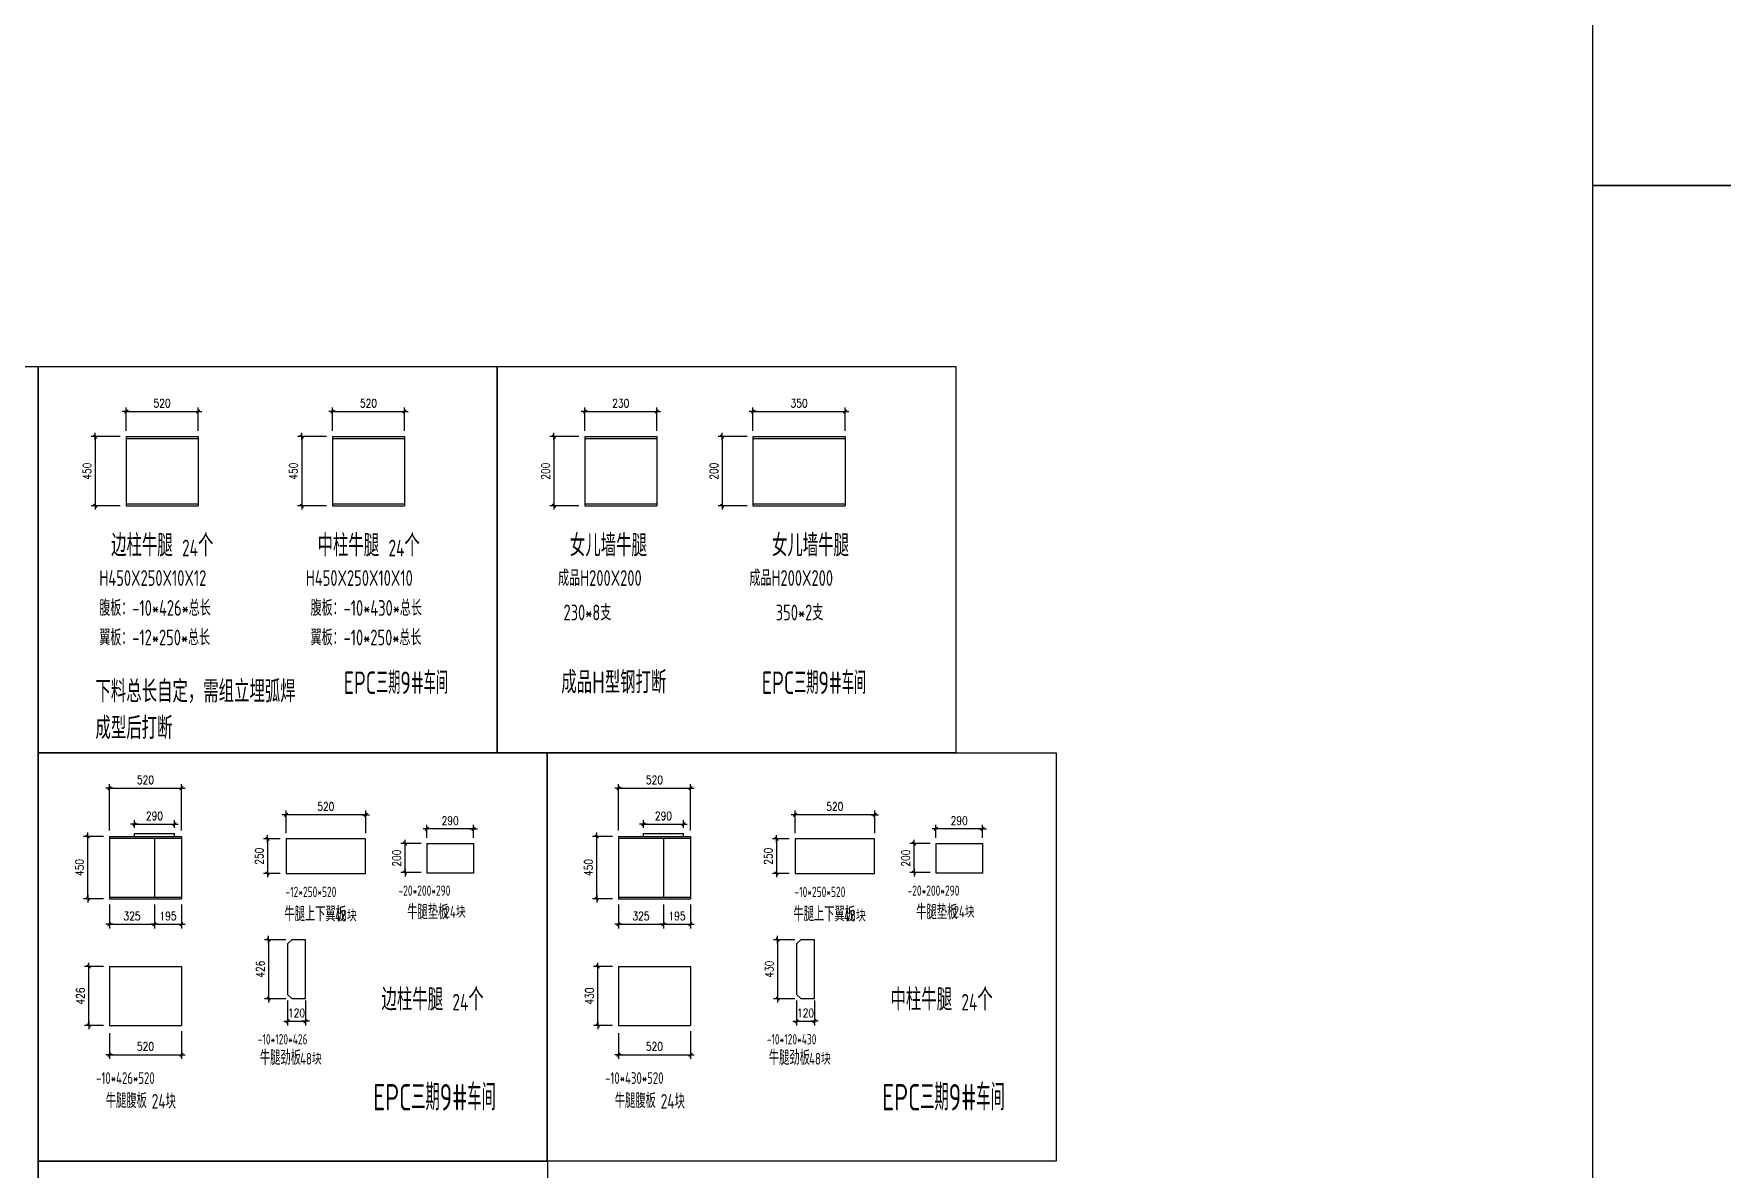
# Model space of a CAD drawing. Header units: millimetres. Extents: x 2451220 to 4527627, y -5186613 to -1639140.
# Drawn here: x 2470949 to 2483137, y -1682546 to -1674346 of the extents above; entities that cross this region are included whole.
import ezdxf

# ---------------------------------------------------------------- set-up
doc = ezdxf.new("R2010")
doc.units = ezdxf.units.MM
doc.header["$LTSCALE"] = 1000
doc.header["$PDMODE"] = 34
doc.layers.add('钢架', color=7, linetype='Continuous', lineweight=25)
doc.styles.add('DIM_FONT', font='simplex.shx', dxfattribs={"width": 0.8, "bigfont": 'hztxt.shx'})
doc.styles.add('hz', font='gbenor.shx', dxfattribs={"width": 0.75, "height": 100, "bigfont": 'gbcbig.shx'})
doc.styles.add('TSSD_Label', font='Tssdeng.shx', dxfattribs={"width": 0.7, "bigfont": 'hztxt.shx'})
doc.styles.add('TSSD_Rein', font='Tssdeng.shx', dxfattribs={"width": 0.7, "bigfont": 'hztxt.shx'})
doc.dimstyles.new('WGH(1)', dxfattribs={"dimscale": 1.2, "dimtxt": 100, "dimasz": 0.5, "dimexe": 75, "dimexo": 75, "dimgap": 75, "dimtad": 1, "dimdec": 0, "dimzin": 0, "dimdsep": 46, "dimtxsty": 'DIM_FONT', "dimblk1": '_DIMX', "dimblk2": '_DIMX', "dimsah": 1, "dimcen": 0.09, "dimclrd": 3, "dimclre": 3, "dimclrt": 7, "dimadec": 0, "dimazin": 0, "dimtfac": 1, "dimtdec": 0, "dimtix": 1, "dimtmove": 2, "dimatfit": 3, "dimldrblk": '_DIMX', "dimfxl": 1, "dimtolj": 1, "dimtzin": 0, "dimarcsym": 0})

# ---------------------------------------------------------------- blocks, each defined once
blk = doc.blocks.new('_DIMX')
blk.add_line((-150, 0), (150, 0))
at = {"const_width": 50}
blk.add_lwpolyline([(-70, -70), (70, 70)], dxfattribs=at)
blk = doc.blocks.new('*D1206')
at = {"color": 3, "lineweight": -2}
for p, q in [((2471573, -1677255), (2471363, -1677255)), ((2471393, -1677255), (2471393, -1677755)), ((2471573, -1677755), (2471363, -1677755))]:
    blk.add_line(p, q, dxfattribs=at)
at = {"layer": 'Defpoints', "color": 0}
for p in [(2471615, -1677255), (2471393, -1677755), (2471615, -1677755)]:
    blk.add_point(p, dxfattribs=at)
at = {"color": 3, "lineweight": -2, "xscale": 0.18, "yscale": 0.18, "zscale": 0.18}
for p, rotation in [((2471393, -1677255), 90), ((2471393, -1677755), 270)]:
    blk.add_blockref('_DIMX', p, dxfattribs=dict(at, rotation=rotation))
at = {"color": 7, "insert": (2471333, -1677505), "char_height": 60, "attachment_point": 5, "rotation": 90, "style": 'DIM_FONT'}
blk.add_mtext('\\A1;450', dxfattribs=at)
blk = doc.blocks.new('*D1207')
at = {"color": 3, "lineweight": -2}
for p, q in [((2471615, -1677213), (2471615, -1677044)), ((2471615, -1677074), (2472135, -1677074)), ((2472135, -1677213), (2472135, -1677044))]:
    blk.add_line(p, q, dxfattribs=at)
at = {"layer": 'Defpoints', "color": 0}
for p in [(2472135, -1677074), (2471615, -1677255), (2472135, -1677255)]:
    blk.add_point(p, dxfattribs=at)
at = {"color": 3, "lineweight": -2, "xscale": 0.18, "yscale": 0.18, "zscale": 0.18, "rotation": 180}
blk.add_blockref('_DIMX', (2471615, -1677074), dxfattribs=at)
at = {"color": 3, "lineweight": -2, "xscale": 0.18, "yscale": 0.18, "zscale": 0.18}
blk.add_blockref('_DIMX', (2472135, -1677074), dxfattribs=at)
at = {"color": 7, "insert": (2471875, -1677014), "char_height": 60, "attachment_point": 5, "style": 'DIM_FONT'}
blk.add_mtext('\\A1;520', dxfattribs=at)
blk = doc.blocks.new('*D1208')
at = {"color": 3, "lineweight": -2}
for p, q in [((2473063, -1677255), (2472853, -1677255)), ((2472883, -1677255), (2472883, -1677755)), ((2473063, -1677755), (2472853, -1677755))]:
    blk.add_line(p, q, dxfattribs=at)
at = {"layer": 'Defpoints', "color": 0}
for p in [(2473105, -1677255), (2472883, -1677755), (2473105, -1677755)]:
    blk.add_point(p, dxfattribs=at)
at = {"color": 3, "lineweight": -2, "xscale": 0.18, "yscale": 0.18, "zscale": 0.18}
for p, rotation in [((2472883, -1677255), 90), ((2472883, -1677755), 270)]:
    blk.add_blockref('_DIMX', p, dxfattribs=dict(at, rotation=rotation))
at = {"color": 7, "insert": (2472823, -1677505), "char_height": 60, "attachment_point": 5, "rotation": 90, "style": 'DIM_FONT'}
blk.add_mtext('\\A1;450', dxfattribs=at)
blk = doc.blocks.new('*D1209')
at = {"color": 3, "lineweight": -2}
for p, q in [((2473105, -1677213), (2473105, -1677044)), ((2473105, -1677074), (2473625, -1677074)), ((2473625, -1677213), (2473625, -1677044))]:
    blk.add_line(p, q, dxfattribs=at)
at = {"layer": 'Defpoints', "color": 0}
for p in [(2473625, -1677074), (2473105, -1677255), (2473625, -1677255)]:
    blk.add_point(p, dxfattribs=at)
at = {"color": 3, "lineweight": -2, "xscale": 0.18, "yscale": 0.18, "zscale": 0.18, "rotation": 180}
blk.add_blockref('_DIMX', (2473105, -1677074), dxfattribs=at)
at = {"color": 3, "lineweight": -2, "xscale": 0.18, "yscale": 0.18, "zscale": 0.18}
blk.add_blockref('_DIMX', (2473625, -1677074), dxfattribs=at)
at = {"color": 7, "insert": (2473365, -1677014), "char_height": 60, "attachment_point": 5, "style": 'DIM_FONT'}
blk.add_mtext('\\A1;520', dxfattribs=at)
blk = doc.blocks.new('*D1210')
at = {"color": 3, "lineweight": -2}
for p, q in [((2473745, -1680194), (2473599, -1680194)), ((2473629, -1680404), (2473629, -1680194)), ((2473745, -1680404), (2473599, -1680404))]:
    blk.add_line(p, q, dxfattribs=at)
at = {"layer": 'Defpoints', "color": 0}
for p in [(2473629, -1680194), (2473787, -1680194), (2473787, -1680404)]:
    blk.add_point(p, dxfattribs=at)
at = {"color": 3, "lineweight": -2, "xscale": 0.18, "yscale": 0.18, "zscale": 0.18}
for p, rotation in [((2473629, -1680194), 90), ((2473629, -1680404), 270)]:
    blk.add_blockref('_DIMX', p, dxfattribs=dict(at, rotation=rotation))
at = {"color": 7, "insert": (2473569, -1680299), "char_height": 60, "attachment_point": 5, "rotation": 90, "style": 'DIM_FONT'}
blk.add_mtext('\\A1;200', dxfattribs=at)
blk = doc.blocks.new('*D1211')
at = {"color": 3, "lineweight": -2}
for p, q in [((2473787, -1680152), (2473787, -1680058)), ((2474124, -1680152), (2474124, -1680058)), ((2474123, -1680088), (2473787, -1680088))]:
    blk.add_line(p, q, dxfattribs=at)
at = {"layer": 'Defpoints', "color": 0}
for p in [(2473787, -1680088), (2473787, -1680194), (2474124, -1680194)]:
    blk.add_point(p, dxfattribs=at)
at = {"color": 3, "lineweight": -2, "xscale": 0.18, "yscale": 0.18, "zscale": 0.18, "rotation": 180}
blk.add_blockref('_DIMX', (2473787, -1680088), dxfattribs=at)
at = {"color": 3, "lineweight": -2, "xscale": 0.18, "yscale": 0.18, "zscale": 0.18}
blk.add_blockref('_DIMX', (2474124, -1680088), dxfattribs=at)
at = {"color": 7, "insert": (2473955, -1680028), "char_height": 60, "attachment_point": 5, "style": 'DIM_FONT'}
blk.add_mtext('\\A1;290', dxfattribs=at)
blk = doc.blocks.new('*D104')
at = {"color": 3, "lineweight": -2}
for p, q in [((2472769, -1680888), (2472614, -1680888)), ((2472644, -1680888), (2472644, -1681314)), ((2472769, -1681314), (2472614, -1681314))]:
    blk.add_line(p, q, dxfattribs=at)
at = {"layer": 'Defpoints', "color": 0}
for p in [(2472811, -1680888), (2472644, -1681314), (2472811, -1681314)]:
    blk.add_point(p, dxfattribs=at)
at = {"color": 3, "lineweight": -2, "xscale": 0.18, "yscale": 0.18, "zscale": 0.18}
for p, rotation in [((2472644, -1680888), 90), ((2472644, -1681314), 270)]:
    blk.add_blockref('_DIMX', p, dxfattribs=dict(at, rotation=rotation))
at = {"color": 7, "insert": (2472584, -1681101), "char_height": 60, "attachment_point": 5, "rotation": 90, "style": 'DIM_FONT'}
blk.add_mtext('\\A1;426', dxfattribs=at)
blk = doc.blocks.new('*D1212')
at = {"color": 3, "lineweight": -2}
for p, q in [((2472781, -1681326), (2472781, -1681507)), ((2472911, -1681326), (2472911, -1681507)), ((2472781, -1681477), (2472781, -1681477)), ((2472781, -1681477), (2472911, -1681477)), ((2472911, -1681477), (2472912, -1681477))]:
    blk.add_line(p, q, dxfattribs=at)
at = {"layer": 'Defpoints', "color": 0}
for p in [(2472781, -1681284), (2472911, -1681284), (2472911, -1681477)]:
    blk.add_point(p, dxfattribs=at)
at = {"color": 3, "lineweight": -2, "xscale": 0.18, "yscale": 0.18, "zscale": 0.18}
blk.add_blockref('_DIMX', (2472781, -1681477), dxfattribs=at)
at = {"color": 3, "lineweight": -2, "xscale": 0.18, "yscale": 0.18, "zscale": 0.18, "rotation": 180}
blk.add_blockref('_DIMX', (2472911, -1681477), dxfattribs=at)
at = {"color": 7, "insert": (2472846, -1681417), "char_height": 60, "attachment_point": 5, "style": 'DIM_FONT'}
blk.add_mtext('\\A1;120', dxfattribs=at)
blk = doc.blocks.new('*D1213')
at = {"color": 3, "lineweight": -2}
for p, q in [((2472770, -1680118), (2472770, -1679956)), ((2473344, -1679986), (2472770, -1679986)), ((2473345, -1680118), (2473345, -1679956))]:
    blk.add_line(p, q, dxfattribs=at)
at = {"layer": 'Defpoints', "color": 0}
for p in [(2472770, -1679986), (2472770, -1680160), (2473345, -1680160)]:
    blk.add_point(p, dxfattribs=at)
at = {"color": 3, "lineweight": -2, "xscale": 0.18, "yscale": 0.18, "zscale": 0.18, "rotation": 180}
blk.add_blockref('_DIMX', (2472770, -1679986), dxfattribs=at)
at = {"color": 3, "lineweight": -2, "xscale": 0.18, "yscale": 0.18, "zscale": 0.18}
blk.add_blockref('_DIMX', (2473345, -1679986), dxfattribs=at)
at = {"color": 7, "insert": (2473057, -1679926), "char_height": 60, "attachment_point": 5, "style": 'DIM_FONT'}
blk.add_mtext('\\A1;520', dxfattribs=at)
blk = doc.blocks.new('*D1214')
at = {"color": 3, "lineweight": -2}
for p, q in [((2472728, -1680160), (2472606, -1680160)), ((2472636, -1680161), (2472636, -1680410)), ((2472728, -1680410), (2472606, -1680410))]:
    blk.add_line(p, q, dxfattribs=at)
at = {"layer": 'Defpoints', "color": 0}
for p in [(2472770, -1680160), (2472636, -1680410), (2472770, -1680410)]:
    blk.add_point(p, dxfattribs=at)
at = {"color": 3, "lineweight": -2, "xscale": 0.18, "yscale": 0.18, "zscale": 0.18}
for p, rotation in [((2472636, -1680160), 90), ((2472636, -1680410), 270)]:
    blk.add_blockref('_DIMX', p, dxfattribs=dict(at, rotation=rotation))
at = {"color": 7, "insert": (2472576, -1680285), "char_height": 60, "attachment_point": 5, "rotation": 90, "style": 'DIM_FONT'}
blk.add_mtext('\\A1;250', dxfattribs=at)
blk = doc.blocks.new('*D105')
at = {"color": 3, "lineweight": -2}
for p, q in [((2471495, -1681562), (2471495, -1681749)), ((2472015, -1681548), (2472015, -1681749)), ((2471495, -1681719), (2472015, -1681719))]:
    blk.add_line(p, q, dxfattribs=at)
at = {"layer": 'Defpoints', "color": 0}
for p in [(2471495, -1681520), (2472015, -1681506), (2472015, -1681719)]:
    blk.add_point(p, dxfattribs=at)
at = {"color": 3, "lineweight": -2, "xscale": 0.18, "yscale": 0.18, "zscale": 0.18, "rotation": 180}
blk.add_blockref('_DIMX', (2471495, -1681719), dxfattribs=at)
at = {"color": 3, "lineweight": -2, "xscale": 0.18, "yscale": 0.18, "zscale": 0.18}
blk.add_blockref('_DIMX', (2472015, -1681719), dxfattribs=at)
at = {"color": 7, "insert": (2471755, -1681659), "char_height": 60, "attachment_point": 5, "style": 'DIM_FONT'}
blk.add_mtext('\\A1;520', dxfattribs=at)
blk = doc.blocks.new('*D1215')
at = {"color": 3, "lineweight": -2}
for p, q in [((2471495, -1680634), (2471495, -1680807)), ((2471820, -1680634), (2471820, -1680807)), ((2471495, -1680777), (2471820, -1680777))]:
    blk.add_line(p, q, dxfattribs=at)
at = {"layer": 'Defpoints', "color": 0}
for p in [(2471495, -1680592), (2471820, -1680592), (2471820, -1680777)]:
    blk.add_point(p, dxfattribs=at)
at = {"color": 3, "lineweight": -2, "xscale": 0.18, "yscale": 0.18, "zscale": 0.18, "rotation": 180}
blk.add_blockref('_DIMX', (2471495, -1680777), dxfattribs=at)
at = {"color": 3, "lineweight": -2, "xscale": 0.18, "yscale": 0.18, "zscale": 0.18}
blk.add_blockref('_DIMX', (2471820, -1680777), dxfattribs=at)
at = {"color": 7, "insert": (2471658, -1680717), "char_height": 60, "attachment_point": 5, "style": 'DIM_FONT'}
blk.add_mtext('\\A1;325', dxfattribs=at)
blk = doc.blocks.new('*D106')
at = {"color": 3, "lineweight": -2}
for p, q in [((2471820, -1680634), (2471820, -1680807)), ((2472015, -1680634), (2472015, -1680807)), ((2471820, -1680777), (2472015, -1680777))]:
    blk.add_line(p, q, dxfattribs=at)
at = {"layer": 'Defpoints', "color": 0}
for p in [(2471820, -1680592), (2472015, -1680592), (2472015, -1680777)]:
    blk.add_point(p, dxfattribs=at)
at = {"color": 3, "lineweight": -2, "xscale": 0.18, "yscale": 0.18, "zscale": 0.18, "rotation": 180}
blk.add_blockref('_DIMX', (2471820, -1680777), dxfattribs=at)
at = {"color": 3, "lineweight": -2, "xscale": 0.18, "yscale": 0.18, "zscale": 0.18}
blk.add_blockref('_DIMX', (2472015, -1680777), dxfattribs=at)
at = {"color": 7, "insert": (2471918, -1680717), "char_height": 60, "attachment_point": 5, "style": 'DIM_FONT'}
blk.add_mtext('\\A1;195', dxfattribs=at)
blk = doc.blocks.new('*D1216')
at = {"color": 3, "lineweight": -2}
for p, q in [((2471495, -1680100), (2471495, -1679764)), ((2471495, -1679794), (2472015, -1679794)), ((2472015, -1680100), (2472015, -1679764))]:
    blk.add_line(p, q, dxfattribs=at)
at = {"layer": 'Defpoints', "color": 0}
for p in [(2472015, -1679794), (2471495, -1680142), (2472015, -1680142)]:
    blk.add_point(p, dxfattribs=at)
at = {"color": 3, "lineweight": -2, "xscale": 0.18, "yscale": 0.18, "zscale": 0.18, "rotation": 180}
blk.add_blockref('_DIMX', (2471495, -1679794), dxfattribs=at)
at = {"color": 3, "lineweight": -2, "xscale": 0.18, "yscale": 0.18, "zscale": 0.18}
blk.add_blockref('_DIMX', (2472015, -1679794), dxfattribs=at)
at = {"color": 7, "insert": (2471755, -1679734), "char_height": 60, "attachment_point": 5, "style": 'DIM_FONT'}
blk.add_mtext('\\A1;520', dxfattribs=at)
blk = doc.blocks.new('*D1217')
at = {"color": 3, "lineweight": -2}
for p, q in [((2471453, -1680142), (2471309, -1680142)), ((2471339, -1680592), (2471339, -1680142)), ((2471453, -1680592), (2471309, -1680592))]:
    blk.add_line(p, q, dxfattribs=at)
at = {"layer": 'Defpoints', "color": 0}
for p in [(2471339, -1680142), (2471495, -1680142), (2471495, -1680592)]:
    blk.add_point(p, dxfattribs=at)
at = {"color": 3, "lineweight": -2, "xscale": 0.18, "yscale": 0.18, "zscale": 0.18}
for p, rotation in [((2471339, -1680142), 90), ((2471339, -1680592), 270)]:
    blk.add_blockref('_DIMX', p, dxfattribs=dict(at, rotation=rotation))
at = {"color": 7, "insert": (2471279, -1680367), "char_height": 60, "attachment_point": 5, "rotation": 90, "style": 'DIM_FONT'}
blk.add_mtext('\\A1;450', dxfattribs=at)
blk = doc.blocks.new('*D1218')
at = {"color": 3, "lineweight": -2}
for p, q in [((2471675, -1680080), (2471675, -1680024)), ((2471675, -1680054), (2471965, -1680054)), ((2471965, -1680080), (2471965, -1680024))]:
    blk.add_line(p, q, dxfattribs=at)
at = {"layer": 'Defpoints', "color": 0}
for p in [(2471965, -1680054), (2471675, -1680122), (2471965, -1680122)]:
    blk.add_point(p, dxfattribs=at)
at = {"color": 3, "lineweight": -2, "xscale": 0.18, "yscale": 0.18, "zscale": 0.18, "rotation": 180}
blk.add_blockref('_DIMX', (2471675, -1680054), dxfattribs=at)
at = {"color": 3, "lineweight": -2, "xscale": 0.18, "yscale": 0.18, "zscale": 0.18}
blk.add_blockref('_DIMX', (2471965, -1680054), dxfattribs=at)
at = {"color": 7, "insert": (2471820, -1679994), "char_height": 60, "attachment_point": 5, "style": 'DIM_FONT'}
blk.add_mtext('\\A1;290', dxfattribs=at)
blk = doc.blocks.new('*D1219')
at = {"color": 3, "lineweight": -2}
for p, q in [((2471453, -1681082), (2471316, -1681082)), ((2471346, -1681508), (2471346, -1681082)), ((2471453, -1681508), (2471316, -1681508))]:
    blk.add_line(p, q, dxfattribs=at)
at = {"layer": 'Defpoints', "color": 0}
for p in [(2471346, -1681082), (2471495, -1681082), (2471495, -1681508)]:
    blk.add_point(p, dxfattribs=at)
at = {"color": 3, "lineweight": -2, "xscale": 0.18, "yscale": 0.18, "zscale": 0.18}
for p, rotation in [((2471346, -1681082), 90), ((2471346, -1681508), 270)]:
    blk.add_blockref('_DIMX', p, dxfattribs=dict(at, rotation=rotation))
at = {"color": 7, "insert": (2471286, -1681295), "char_height": 60, "attachment_point": 5, "rotation": 90, "style": 'DIM_FONT'}
blk.add_mtext('\\A1;426', dxfattribs=at)
blk = doc.blocks.new('*D1220')
at = {"color": 3, "lineweight": -2}
for p, q in [((2477419, -1680194), (2477273, -1680194)), ((2477303, -1680404), (2477303, -1680194)), ((2477419, -1680404), (2477273, -1680404))]:
    blk.add_line(p, q, dxfattribs=at)
at = {"layer": 'Defpoints', "color": 0}
for p in [(2477303, -1680194), (2477461, -1680194), (2477461, -1680404)]:
    blk.add_point(p, dxfattribs=at)
at = {"color": 3, "lineweight": -2, "xscale": 0.18, "yscale": 0.18, "zscale": 0.18}
for p, rotation in [((2477303, -1680194), 90), ((2477303, -1680404), 270)]:
    blk.add_blockref('_DIMX', p, dxfattribs=dict(at, rotation=rotation))
at = {"color": 7, "insert": (2477243, -1680299), "char_height": 60, "attachment_point": 5, "rotation": 90, "style": 'DIM_FONT'}
blk.add_mtext('\\A1;200', dxfattribs=at)
blk = doc.blocks.new('*D1221')
at = {"color": 3, "lineweight": -2}
for p, q in [((2477461, -1680152), (2477461, -1680058)), ((2477798, -1680152), (2477798, -1680058)), ((2477797, -1680088), (2477461, -1680088))]:
    blk.add_line(p, q, dxfattribs=at)
at = {"layer": 'Defpoints', "color": 0}
for p in [(2477461, -1680088), (2477461, -1680194), (2477798, -1680194)]:
    blk.add_point(p, dxfattribs=at)
at = {"color": 3, "lineweight": -2, "xscale": 0.18, "yscale": 0.18, "zscale": 0.18, "rotation": 180}
blk.add_blockref('_DIMX', (2477461, -1680088), dxfattribs=at)
at = {"color": 3, "lineweight": -2, "xscale": 0.18, "yscale": 0.18, "zscale": 0.18}
blk.add_blockref('_DIMX', (2477798, -1680088), dxfattribs=at)
at = {"color": 7, "insert": (2477629, -1680028), "char_height": 60, "attachment_point": 5, "style": 'DIM_FONT'}
blk.add_mtext('\\A1;290', dxfattribs=at)
blk = doc.blocks.new('*D107')
at = {"color": 3, "lineweight": -2}
for p, q in [((2476443, -1680888), (2476288, -1680888)), ((2476318, -1680888), (2476318, -1681314)), ((2476443, -1681314), (2476288, -1681314))]:
    blk.add_line(p, q, dxfattribs=at)
at = {"layer": 'Defpoints', "color": 0}
for p in [(2476485, -1680888), (2476318, -1681314), (2476485, -1681314)]:
    blk.add_point(p, dxfattribs=at)
at = {"color": 3, "lineweight": -2, "xscale": 0.18, "yscale": 0.18, "zscale": 0.18}
for p, rotation in [((2476318, -1680888), 90), ((2476318, -1681314), 270)]:
    blk.add_blockref('_DIMX', p, dxfattribs=dict(at, rotation=rotation))
at = {"color": 7, "insert": (2476258, -1681101), "char_height": 60, "attachment_point": 5, "rotation": 90, "style": 'DIM_FONT'}
blk.add_mtext('\\A1;430', dxfattribs=at)
blk = doc.blocks.new('*D1222')
at = {"color": 3, "lineweight": -2}
for p, q in [((2476455, -1681326), (2476455, -1681507)), ((2476585, -1681326), (2476585, -1681507)), ((2476455, -1681477), (2476455, -1681477)), ((2476455, -1681477), (2476585, -1681477)), ((2476585, -1681477), (2476586, -1681477))]:
    blk.add_line(p, q, dxfattribs=at)
at = {"layer": 'Defpoints', "color": 0}
for p in [(2476455, -1681284), (2476585, -1681284), (2476585, -1681477)]:
    blk.add_point(p, dxfattribs=at)
at = {"color": 3, "lineweight": -2, "xscale": 0.18, "yscale": 0.18, "zscale": 0.18}
blk.add_blockref('_DIMX', (2476455, -1681477), dxfattribs=at)
at = {"color": 3, "lineweight": -2, "xscale": 0.18, "yscale": 0.18, "zscale": 0.18, "rotation": 180}
blk.add_blockref('_DIMX', (2476585, -1681477), dxfattribs=at)
at = {"color": 7, "insert": (2476520, -1681417), "char_height": 60, "attachment_point": 5, "style": 'DIM_FONT'}
blk.add_mtext('\\A1;120', dxfattribs=at)
blk = doc.blocks.new('*D1223')
at = {"color": 3, "lineweight": -2}
for p, q in [((2476444, -1680118), (2476444, -1679956)), ((2477018, -1679986), (2476444, -1679986)), ((2477019, -1680118), (2477019, -1679956))]:
    blk.add_line(p, q, dxfattribs=at)
at = {"layer": 'Defpoints', "color": 0}
for p in [(2476444, -1679986), (2476444, -1680160), (2477019, -1680160)]:
    blk.add_point(p, dxfattribs=at)
at = {"color": 3, "lineweight": -2, "xscale": 0.18, "yscale": 0.18, "zscale": 0.18, "rotation": 180}
blk.add_blockref('_DIMX', (2476444, -1679986), dxfattribs=at)
at = {"color": 3, "lineweight": -2, "xscale": 0.18, "yscale": 0.18, "zscale": 0.18}
blk.add_blockref('_DIMX', (2477019, -1679986), dxfattribs=at)
at = {"color": 7, "insert": (2476731, -1679926), "char_height": 60, "attachment_point": 5, "style": 'DIM_FONT'}
blk.add_mtext('\\A1;520', dxfattribs=at)
blk = doc.blocks.new('*D1224')
at = {"color": 3, "lineweight": -2}
for p, q in [((2476401.65148, -1680160.38793), (2476280.24818, -1680160.38793)), ((2476310.24818, -1680160.56793), (2476310.24818, -1680410.20793)), ((2476401.65148, -1680410.38793), (2476280.24818, -1680410.38793))]:
    blk.add_line(p, q, dxfattribs=at)
at = {"layer": 'Defpoints', "color": 0}
for p in [(2476443.65148, -1680160.38793), (2476310.24818, -1680410.38793), (2476443.65148, -1680410.38793)]:
    blk.add_point(p, dxfattribs=at)
at = {"color": 3, "lineweight": -2, "xscale": 0.18, "yscale": 0.18, "zscale": 0.18}
for p, rotation in [((2476310.24818, -1680160.38793), 90), ((2476310.24818, -1680410.38793), 270)]:
    blk.add_blockref('_DIMX', p, dxfattribs=dict(at, rotation=rotation))
at = {"color": 7, "insert": (2476250.24818, -1680285.38793), "char_height": 60, "attachment_point": 5, "rotation": 90, "style": 'DIM_FONT'}
blk.add_mtext('\\A1;250', dxfattribs=at)
blk = doc.blocks.new('*D108')
at = {"color": 3, "lineweight": -2}
for p, q in [((2475169, -1681562), (2475169, -1681749)), ((2475689, -1681548), (2475689, -1681749)), ((2475169, -1681719), (2475689, -1681719))]:
    blk.add_line(p, q, dxfattribs=at)
at = {"layer": 'Defpoints', "color": 0}
for p in [(2475169, -1681520), (2475689, -1681506), (2475689, -1681719)]:
    blk.add_point(p, dxfattribs=at)
at = {"color": 3, "lineweight": -2, "xscale": 0.18, "yscale": 0.18, "zscale": 0.18, "rotation": 180}
blk.add_blockref('_DIMX', (2475169, -1681719), dxfattribs=at)
at = {"color": 3, "lineweight": -2, "xscale": 0.18, "yscale": 0.18, "zscale": 0.18}
blk.add_blockref('_DIMX', (2475689, -1681719), dxfattribs=at)
at = {"color": 7, "insert": (2475429, -1681659), "char_height": 60, "attachment_point": 5, "style": 'DIM_FONT'}
blk.add_mtext('\\A1;520', dxfattribs=at)
blk = doc.blocks.new('*D1225')
at = {"color": 3, "lineweight": -2}
for p, q in [((2475169, -1680634), (2475169, -1680807)), ((2475494, -1680634), (2475494, -1680807)), ((2475169, -1680777), (2475494, -1680777))]:
    blk.add_line(p, q, dxfattribs=at)
at = {"layer": 'Defpoints', "color": 0}
for p in [(2475169, -1680592), (2475494, -1680592), (2475494, -1680777)]:
    blk.add_point(p, dxfattribs=at)
at = {"color": 3, "lineweight": -2, "xscale": 0.18, "yscale": 0.18, "zscale": 0.18, "rotation": 180}
blk.add_blockref('_DIMX', (2475169, -1680777), dxfattribs=at)
at = {"color": 3, "lineweight": -2, "xscale": 0.18, "yscale": 0.18, "zscale": 0.18}
blk.add_blockref('_DIMX', (2475494, -1680777), dxfattribs=at)
at = {"color": 7, "insert": (2475332, -1680717), "char_height": 60, "attachment_point": 5, "style": 'DIM_FONT'}
blk.add_mtext('\\A1;325', dxfattribs=at)
blk = doc.blocks.new('*D109')
at = {"color": 3, "lineweight": -2}
for p, q in [((2475494, -1680634), (2475494, -1680807)), ((2475689, -1680634), (2475689, -1680807)), ((2475494, -1680777), (2475689, -1680777))]:
    blk.add_line(p, q, dxfattribs=at)
at = {"layer": 'Defpoints', "color": 0}
for p in [(2475494, -1680592), (2475689, -1680592), (2475689, -1680777)]:
    blk.add_point(p, dxfattribs=at)
at = {"color": 3, "lineweight": -2, "xscale": 0.18, "yscale": 0.18, "zscale": 0.18, "rotation": 180}
blk.add_blockref('_DIMX', (2475494, -1680777), dxfattribs=at)
at = {"color": 3, "lineweight": -2, "xscale": 0.18, "yscale": 0.18, "zscale": 0.18}
blk.add_blockref('_DIMX', (2475689, -1680777), dxfattribs=at)
at = {"color": 7, "insert": (2475592, -1680717), "char_height": 60, "attachment_point": 5, "style": 'DIM_FONT'}
blk.add_mtext('\\A1;195', dxfattribs=at)
blk = doc.blocks.new('*D1226')
at = {"color": 3, "lineweight": -2}
for p, q in [((2475169, -1680100), (2475169, -1679764)), ((2475169, -1679794), (2475689, -1679794)), ((2475689, -1680100), (2475689, -1679764))]:
    blk.add_line(p, q, dxfattribs=at)
at = {"layer": 'Defpoints', "color": 0}
for p in [(2475689, -1679794), (2475169, -1680142), (2475689, -1680142)]:
    blk.add_point(p, dxfattribs=at)
at = {"color": 3, "lineweight": -2, "xscale": 0.18, "yscale": 0.18, "zscale": 0.18, "rotation": 180}
blk.add_blockref('_DIMX', (2475169, -1679794), dxfattribs=at)
at = {"color": 3, "lineweight": -2, "xscale": 0.18, "yscale": 0.18, "zscale": 0.18}
blk.add_blockref('_DIMX', (2475689, -1679794), dxfattribs=at)
at = {"color": 7, "insert": (2475429, -1679734), "char_height": 60, "attachment_point": 5, "style": 'DIM_FONT'}
blk.add_mtext('\\A1;520', dxfattribs=at)
blk = doc.blocks.new('*D1227')
at = {"color": 3, "lineweight": -2}
for p, q in [((2475127, -1680142), (2474983, -1680142)), ((2475013, -1680592), (2475013, -1680142)), ((2475127, -1680592), (2474983, -1680592))]:
    blk.add_line(p, q, dxfattribs=at)
at = {"layer": 'Defpoints', "color": 0}
for p in [(2475013, -1680142), (2475169, -1680142), (2475169, -1680592)]:
    blk.add_point(p, dxfattribs=at)
at = {"color": 3, "lineweight": -2, "xscale": 0.18, "yscale": 0.18, "zscale": 0.18}
for p, rotation in [((2475013, -1680142), 90), ((2475013, -1680592), 270)]:
    blk.add_blockref('_DIMX', p, dxfattribs=dict(at, rotation=rotation))
at = {"color": 7, "insert": (2474953, -1680367), "char_height": 60, "attachment_point": 5, "rotation": 90, "style": 'DIM_FONT'}
blk.add_mtext('\\A1;450', dxfattribs=at)
blk = doc.blocks.new('*D1228')
at = {"color": 3, "lineweight": -2}
for p, q in [((2475349, -1680080), (2475349, -1680024)), ((2475349, -1680054), (2475639, -1680054)), ((2475639, -1680080), (2475639, -1680024))]:
    blk.add_line(p, q, dxfattribs=at)
at = {"layer": 'Defpoints', "color": 0}
for p in [(2475639, -1680054), (2475349, -1680122), (2475639, -1680122)]:
    blk.add_point(p, dxfattribs=at)
at = {"color": 3, "lineweight": -2, "xscale": 0.18, "yscale": 0.18, "zscale": 0.18, "rotation": 180}
blk.add_blockref('_DIMX', (2475349, -1680054), dxfattribs=at)
at = {"color": 3, "lineweight": -2, "xscale": 0.18, "yscale": 0.18, "zscale": 0.18}
blk.add_blockref('_DIMX', (2475639, -1680054), dxfattribs=at)
at = {"color": 7, "insert": (2475494, -1679994), "char_height": 60, "attachment_point": 5, "style": 'DIM_FONT'}
blk.add_mtext('\\A1;290', dxfattribs=at)
blk = doc.blocks.new('*D1229')
at = {"color": 3, "lineweight": -2}
for p, q in [((2475127, -1681082), (2474990, -1681082)), ((2475020, -1681508), (2475020, -1681082)), ((2475127, -1681508), (2474990, -1681508))]:
    blk.add_line(p, q, dxfattribs=at)
at = {"layer": 'Defpoints', "color": 0}
for p in [(2475020, -1681082), (2475169, -1681082), (2475169, -1681508)]:
    blk.add_point(p, dxfattribs=at)
at = {"color": 3, "lineweight": -2, "xscale": 0.18, "yscale": 0.18, "zscale": 0.18}
for p, rotation in [((2475020, -1681082), 90), ((2475020, -1681508), 270)]:
    blk.add_blockref('_DIMX', p, dxfattribs=dict(at, rotation=rotation))
at = {"color": 7, "insert": (2474960, -1681295), "char_height": 60, "attachment_point": 5, "rotation": 90, "style": 'DIM_FONT'}
blk.add_mtext('\\A1;430', dxfattribs=at)
blk = doc.blocks.new('*D1248')
at = {"color": 3, "lineweight": -2}
for p, q in [((2474884, -1677255), (2474674, -1677255)), ((2474704, -1677255), (2474704, -1677755)), ((2474884, -1677755), (2474674, -1677755))]:
    blk.add_line(p, q, dxfattribs=at)
at = {"layer": 'Defpoints', "color": 0}
for p in [(2474926, -1677255), (2474704, -1677755), (2474926, -1677755)]:
    blk.add_point(p, dxfattribs=at)
at = {"color": 3, "lineweight": -2, "xscale": 0.18, "yscale": 0.18, "zscale": 0.18}
for p, rotation in [((2474704, -1677255), 90), ((2474704, -1677755), 270)]:
    blk.add_blockref('_DIMX', p, dxfattribs=dict(at, rotation=rotation))
at = {"color": 7, "insert": (2474644, -1677505), "char_height": 60, "attachment_point": 5, "rotation": 90, "style": 'DIM_FONT'}
blk.add_mtext('\\A1;200', dxfattribs=at)
blk = doc.blocks.new('*D1249')
at = {"color": 3, "lineweight": -2}
for p, q in [((2474926, -1677213), (2474926, -1677044)), ((2474926, -1677074), (2475446, -1677074)), ((2475446, -1677213), (2475446, -1677044))]:
    blk.add_line(p, q, dxfattribs=at)
at = {"layer": 'Defpoints', "color": 0}
for p in [(2475446, -1677074), (2474926, -1677255), (2475446, -1677255)]:
    blk.add_point(p, dxfattribs=at)
at = {"color": 3, "lineweight": -2, "xscale": 0.18, "yscale": 0.18, "zscale": 0.18, "rotation": 180}
blk.add_blockref('_DIMX', (2474926, -1677074), dxfattribs=at)
at = {"color": 3, "lineweight": -2, "xscale": 0.18, "yscale": 0.18, "zscale": 0.18}
blk.add_blockref('_DIMX', (2475446, -1677074), dxfattribs=at)
at = {"color": 7, "insert": (2475186, -1677014), "char_height": 60, "attachment_point": 5, "style": 'DIM_FONT'}
blk.add_mtext('\\A1;230', dxfattribs=at)
blk = doc.blocks.new('*D1250')
at = {"color": 3, "lineweight": -2}
for p, q in [((2476098, -1677255), (2475888, -1677255)), ((2475918, -1677255), (2475918, -1677755)), ((2476098, -1677755), (2475888, -1677755))]:
    blk.add_line(p, q, dxfattribs=at)
at = {"layer": 'Defpoints', "color": 0}
for p in [(2476140, -1677255), (2475918, -1677755), (2476140, -1677755)]:
    blk.add_point(p, dxfattribs=at)
at = {"color": 3, "lineweight": -2, "xscale": 0.18, "yscale": 0.18, "zscale": 0.18}
for p, rotation in [((2475918, -1677255), 90), ((2475918, -1677755), 270)]:
    blk.add_blockref('_DIMX', p, dxfattribs=dict(at, rotation=rotation))
at = {"color": 7, "insert": (2475858, -1677505), "char_height": 60, "attachment_point": 5, "rotation": 90, "style": 'DIM_FONT'}
blk.add_mtext('\\A1;200', dxfattribs=at)
blk = doc.blocks.new('*D1251')
at = {"color": 3, "lineweight": -2}
for p, q in [((2476140, -1677213), (2476140, -1677044)), ((2476140, -1677074), (2476806, -1677074)), ((2476806, -1677213), (2476806, -1677044))]:
    blk.add_line(p, q, dxfattribs=at)
at = {"layer": 'Defpoints', "color": 0}
for p in [(2476806, -1677074), (2476140, -1677255), (2476806, -1677255)]:
    blk.add_point(p, dxfattribs=at)
at = {"color": 3, "lineweight": -2, "xscale": 0.18, "yscale": 0.18, "zscale": 0.18, "rotation": 180}
blk.add_blockref('_DIMX', (2476140, -1677074), dxfattribs=at)
at = {"color": 3, "lineweight": -2, "xscale": 0.18, "yscale": 0.18, "zscale": 0.18}
blk.add_blockref('_DIMX', (2476806, -1677074), dxfattribs=at)
at = {"color": 7, "insert": (2476473, -1677014), "char_height": 60, "attachment_point": 5, "style": 'DIM_FONT'}
blk.add_mtext('\\A1;350', dxfattribs=at)

msp = doc.modelspace()

# ---------------------------------------------------------------- linework, layer by layer
for p, q in [((2471614.7, -1677255), (2472134.7, -1677255)), ((2471614.7, -1677255), (2471614.7, -1677755)), ((2471614.7, -1677269), (2472134.7, -1677269)), ((2472134.7, -1677255), (2472134.7, -1677755)), ((2473105, -1677255), (2473625, -1677255)), ((2473105, -1677255), (2473105, -1677755)), ((2473105, -1677269), (2473625, -1677269)), ((2473625, -1677255), (2473625, -1677755)), ((2474926.3, -1677255), (2475446.3, -1677255)), ((2474926.3, -1677255), (2474926.3, -1677755)), ((2474926.3, -1677269), (2475446.3, -1677269)), ((2475446.3, -1677255), (2475446.3, -1677755)), ((2476139.6, -1677255), (2476806.3, -1677255)), ((2476139.6, -1677255), (2476139.6, -1677755)), ((2476139.6, -1677269), (2476806.3, -1677269)), ((2476806.3, -1677255), (2476806.3, -1677755)), ((2471614.7, -1677741), (2472134.7, -1677741)), ((2471614.7, -1677755), (2472134.7, -1677755)), ((2473105, -1677741), (2473625, -1677741)), ((2473105, -1677755), (2473625, -1677755)), ((2474926.3, -1677741), (2475446.3, -1677741)), ((2474926.3, -1677755), (2475446.3, -1677755)), ((2476139.6, -1677741), (2476806.3, -1677741)), ((2476139.6, -1677755), (2476806.3, -1677755)), ((2471495.2, -1680142.3), (2472015.2, -1680142.3)), ((2471495.2, -1680142.3), (2471495.2, -1680592.3)), ((2471495.2, -1680154.3), (2472015.2, -1680154.3)), ((2471675.2, -1680122.3), (2471965.2, -1680122.3)), ((2471675.2, -1680142.3), (2471675.2, -1680122.3)), ((2471820.2, -1680154.3), (2471820.2, -1680580.3)), ((2471965.2, -1680142.3), (2471965.2, -1680122.3)), ((2472015.2, -1680142.3), (2472015.2, -1680592.3)), ((2472769.6, -1680160.4), (2472769.6, -1680410.4)), ((2473344.6, -1680160.4), (2472769.6, -1680160.4)), ((2473344.6, -1680410.4), (2473344.6, -1680160.4)), ((2473786.7, -1680194.3), (2473786.7, -1680404.3)), ((2473786.7, -1680194.3), (2474123.5, -1680194.3)), ((2474123.5, -1680194.3), (2474123.5, -1680406.7)), ((2475169.2, -1680142.3), (2475689.2, -1680142.3)), ((2475169.2, -1680142.3), (2475169.2, -1680592.3)), ((2475169.2, -1680154.3), (2475689.2, -1680154.3)), ((2475349.2, -1680122.3), (2475639.2, -1680122.3)), ((2475349.2, -1680142.3), (2475349.2, -1680122.3)), ((2475494.2, -1680154.3), (2475494.2, -1680580.3)), ((2475639.2, -1680142.3), (2475639.2, -1680122.3)), ((2475689.2, -1680142.3), (2475689.2, -1680592.3)), ((2476443.7, -1680160.4), (2476443.7, -1680410.4)), ((2477018.7, -1680160.4), (2476443.7, -1680160.4)), ((2477018.7, -1680410.4), (2477018.7, -1680160.4)), ((2477460.7, -1680194.3), (2477460.7, -1680404.3)), ((2477460.7, -1680194.3), (2477797.6, -1680194.3)), ((2477797.6, -1680194.3), (2477797.6, -1680406.7)), ((2472769.6, -1680410.4), (2473344.6, -1680410.4)), ((2473786.7, -1680404.3), (2474123.5, -1680404.3)), ((2476443.7, -1680410.4), (2477018.7, -1680410.4)), ((2477460.7, -1680404.3), (2477797.6, -1680404.3)), ((2471495.2, -1680580.3), (2472015.2, -1680580.3)), ((2471495.2, -1680592.3), (2472015.2, -1680592.3)), ((2475169.2, -1680580.3), (2475689.2, -1680580.3)), ((2475169.2, -1680592.3), (2475689.2, -1680592.3)), ((2472811.2, -1680887.9), (2472781.2, -1680917.9)), ((2472781.2, -1680917.9), (2472781.2, -1681283.9)), ((2472911.2, -1680887.9), (2472811.2, -1680887.9)), ((2472911.2, -1681313.9), (2472911.2, -1680887.9)), ((2476485.2, -1680887.9), (2476455.2, -1680917.9)), ((2476455.2, -1680917.9), (2476455.2, -1681283.9)), ((2476585.2, -1680887.9), (2476485.2, -1680887.9)), ((2476585.2, -1681313.9), (2476585.2, -1680887.9)), ((2471495.2, -1681081.9), (2472015.2, -1681081.9)), ((2471495.2, -1681081.9), (2471495.2, -1681507.9)), ((2472015.2, -1681081.9), (2472015.2, -1681507.9)), ((2475169.2, -1681081.9), (2475689.2, -1681081.9)), ((2475169.2, -1681081.9), (2475169.2, -1681507.9)), ((2475689.2, -1681081.9), (2475689.2, -1681507.9)), ((2472781.2, -1681283.9), (2472811.2, -1681313.9)), ((2476455.2, -1681283.9), (2476485.2, -1681313.9)), ((2472811.2, -1681313.9), (2472911.2, -1681313.9)), ((2476485.2, -1681313.9), (2476585.2, -1681313.9)), ((2471495.2, -1681507.9), (2472015.2, -1681507.9)), ((2475169.2, -1681507.9), (2475689.2, -1681507.9))]:
    msp.add_line(p, q)
for points in [[(2482202.1, -1657697.8), (2537948.3, -1657697.8), (2537948.3, -1675441.9), (2482202.1, -1675441.9)], [(2482202.1, -1675441.9), (2537951.1, -1675441.9), (2537951.1, -1695634.7), (2482202.1, -1695634.7)], [(2457524.9, -1676748.2), (2470981.3, -1676748.2), (2470981.3, -1687020.3), (2457524.9, -1687020.3)], [(2470981.3, -1676748.2), (2474292.8, -1676748.2), (2474292.8, -1679537.6), (2470981.3, -1679537.6)], [(2474292.8, -1676748.2), (2477604.4, -1676748.2), (2477604.4, -1679537.6), (2474292.8, -1679537.6)], [(2470981.3, -1679537.6), (2474655.3, -1679537.6), (2474655.3, -1682486.9), (2470981.3, -1682486.9)], [(2474655.3, -1679537.6), (2478329.3, -1679537.6), (2478329.3, -1682486.9), (2474655.3, -1682486.9)], [(2470981.3, -1682486.9), (2474657.2, -1682486.9), (2474657.2, -1685107.7), (2470981.3, -1685107.7)]]:
    msp.add_lwpolyline(points, close=True)

# ---------------------------------------------------------------- texts
at = {"lineweight": -3, "style": 'TSSD_Label', "width": 0.7}
for s, p in [('H450X250X10X12', (2471421.9, -1678333.1)), ('H450X250X10X10', (2472912.1, -1678333.1)), ('成品H200X200', (2474733.5, -1678333.1)), ('成品H200X200', (2476114.6, -1678333.1)), ('腹板：-10*426*总长', (2471421.9, -1678549.3)), ('腹板：-10*430*总长', (2472947.3, -1678549.3)), ('230*8支', (2474772.7, -1678582.1)), ('350*2支', (2476304.9, -1678582.1)), ('翼板：-12*250*总长', (2471421.9, -1678762.7)), ('翼板：-10*250*总长', (2472947.3, -1678762.7))]:
    msp.add_text(s, height=113.4, dxfattribs=at).set_placement(p)
at = {"style": 'TSSD_Rein', "width": 0.7}
for s, p in [('牛腿上下翼板', (2472758.4, -1680754.9)), ('牛腿垫板', (2473644.8, -1680740.9)), ('牛腿上下翼板', (2476432.4, -1680754.9)), ('牛腿垫板', (2477318.8, -1680740.9)), ('牛腿劲板', (2472580.8, -1681792.6)), ('牛腿劲板', (2476254.8, -1681792.6)), ('牛腿腹板', (2471468.5, -1682103)), ('牛腿腹板', (2475142.6, -1682103))]:
    msp.add_text(s, height=105.84, dxfattribs=at).set_placement(p)
at = {"char_height": 158.76, "attachment_point": 1, "style": 'TSSD_Rein'}
for s, insert in [('边柱牛腿 {\\H0.7559x;24}个', (2471507.2, -1677961.3)), ('中柱牛腿 {\\H0.7559x;24}个', (2472997.4, -1677961.3)), ('女儿墙牛腿', (2474818.8, -1677961.3)), ('女儿墙牛腿', (2476277.5, -1677961.3)), ('成品H型钢打断', (2474756.8, -1678950.5)), ('下料总长自定，需组立埋弧焊成型后打断', (2471394.4, -1679015.8)), ('边柱牛腿 {\\H0.7559x;24}个', (2473458.7, -1681240.5)), ('中柱牛腿 {\\H0.7559x;24}个', (2477132.8, -1681240.5))]:
    msp.add_mtext_dynamic_manual_height_columns(s, width=1506.743, gutter_width=12.5, heights=[336], dxfattribs=dict(at, insert=insert))
at = {"attachment_point": 1, "style": 'TSSD_Rein'}
for s, insert, char_height, width in [('-12*250*520', (2472766.2, -1680505.8), 74.088, 481.952), ('-20*200*290', (2473582, -1680496.8), 74.088, 481.952), ('-10*250*520', (2476440.3, -1680505.8), 74.088, 481.952), ('-20*200*290', (2477256.1, -1680496.8), 74.088, 481.952), ('48块', (2473124.2, -1680671.9), 84.67, 550.803), ('24块', (2473914.2, -1680644.8), 84.67, 550.803), ('48块', (2476798.2, -1680671.9), 84.67, 550.803), ('24块', (2477588.2, -1680644.8), 84.67, 550.803), ('-10*120*426', (2472566.1, -1681569.9), 74.088, 481.952), ('-10*120*430', (2476240.1, -1681569.9), 74.088, 481.952), ('48块', (2472871.3, -1681705.6), 84.67, 550.803), ('48块', (2476545.3, -1681705.6), 84.67, 550.803), ('-10*426*520', (2471398.9, -1681844.9), 84.672, 550.803), ('-10*430*520', (2475072.9, -1681844.9), 84.672, 550.803), ('24块', (2471799.9, -1682002.1), 105.84, 688.503), ('24块', (2475474, -1682002.1), 105.84, 688.503)]:
    msp.add_mtext(s, dxfattribs=dict(at, insert=insert, char_height=char_height, width=width))
at = {"layer": '钢架', "lineweight": 13, "attachment_point": 1, "style": 'hz'}
for insert, char_height, width in [((2473186, -1678951.6), 161.94, 1175.489), ((2476204, -1678951.6), 161.94, 1175.489), ((2473398.5, -1681930.5), 190.51, 1382.928), ((2477072.5, -1681930.5), 190.51, 1382.928)]:
    msp.add_mtext('EPC三期9#车间', dxfattribs=dict(at, insert=insert, char_height=char_height, width=width))

# ---------------------------------------------------------------- dimensions: what is measured, and where the dimension line sits
for base, p1, p2, picture, middle in [((2472134.7, -1677074.3), (2471614.7, -1677255), (2472134.7, -1677255), '*D1207', (2471874.7, -1677014.3)), ((2473625, -1677074.3), (2473105, -1677255), (2473625, -1677255), '*D1209', (2473365, -1677014.3)), ((2472015.2, -1679793.8), (2471495.2, -1680142.3), (2472015.2, -1680142.3), '*D1216', (2471755.2, -1679733.8)), ((2475689.2, -1679793.8), (2475169.2, -1680142.3), (2475689.2, -1680142.3), '*D1226', (2475429.2, -1679733.8)), ((2471965.2, -1680053.9), (2471675.2, -1680122.3), (2471965.2, -1680122.3), '*D1218', (2471820.2, -1679993.9)), ((2475639.2, -1680053.9), (2475349.2, -1680122.3), (2475639.2, -1680122.3), '*D1228', (2475494.2, -1679993.9)), ((2471820.2, -1680776.8), (2471495.2, -1680592.3), (2471820.2, -1680592.3), '*D1215', (2471657.7, -1680716.8)), ((2472015.2, -1680776.8), (2471820.2, -1680592.3), (2472015.2, -1680592.3), '*D106', (2471917.7, -1680716.8)), ((2475494.2, -1680776.8), (2475169.2, -1680592.3), (2475494.2, -1680592.3), '*D1225', (2475331.7, -1680716.8)), ((2475689.2, -1680776.8), (2475494.2, -1680592.3), (2475689.2, -1680592.3), '*D109', (2475591.7, -1680716.8)), ((2472015.2, -1681718.6), (2471495.2, -1681519.9), (2472015.2, -1681505.9), '*D105', (2471755.2, -1681658.6)), ((2475689.2, -1681718.6), (2475169.2, -1681519.9), (2475689.2, -1681505.9), '*D108', (2475429.2, -1681658.6))]:
    dim = msp.add_linear_dim(base=base, p1=p1, p2=p2, dimstyle='WGH(1)', override={"dimtxt": 50, "dimasz": 0.15, "dimexe": 25, "dimexo": 35, "dimgap": 25})
    dim.commit()
    dim.dimension.update_dxf_attribs({"geometry": picture, "text_midpoint": middle})
for base, p1, p2, text, picture, middle in [((2475446.3, -1677074.3), (2474926.3, -1677255), (2475446.3, -1677255), '230', '*D1249', (2475186.3, -1677014.3)), ((2476806.3, -1677074.3), (2476139.6, -1677255), (2476806.3, -1677255), '350', '*D1251', (2476472.9, -1677014.3)), ((2472769.6, -1679986), (2473344.6, -1680160.4), (2472769.6, -1680160.4), '520', '*D1213', (2473057.1, -1679926)), ((2476443.7, -1679986), (2477018.7, -1680160.4), (2476443.7, -1680160.4), '520', '*D1223', (2476731.2, -1679926)), ((2473786.7, -1680087.9), (2474123.5, -1680194.3), (2473786.7, -1680194.3), '290', '*D1211', (2473955.1, -1680027.9)), ((2477460.7, -1680087.9), (2477797.6, -1680194.3), (2477460.7, -1680194.3), '290', '*D1221', (2477629.1, -1680027.9)), ((2472911.2, -1681476.7), (2472781.2, -1681283.9), (2472911.2, -1681283.9), '120', '*D1212', (2472846.2, -1681416.7)), ((2476585.2, -1681476.7), (2476455.2, -1681283.9), (2476585.2, -1681283.9), '120', '*D1222', (2476520.2, -1681416.7))]:
    dim = msp.add_linear_dim(base=base, p1=p1, p2=p2, text=text, dimstyle='WGH(1)', override={"dimtxt": 50, "dimasz": 0.15, "dimexe": 25, "dimexo": 35, "dimgap": 25})
    dim.commit()
    dim.dimension.update_dxf_attribs({"geometry": picture, "text_midpoint": middle})
for base, p1, p2, text, picture, middle in [((2471392.9, -1677755), (2471614.7, -1677255), (2471614.7, -1677755), '450', '*D1206', (2471332.9, -1677505)), ((2472883.1, -1677755), (2473105, -1677255), (2473105, -1677755), '450', '*D1208', (2472823.1, -1677505)), ((2474704.5, -1677755), (2474926.3, -1677255), (2474926.3, -1677755), '200', '*D1248', (2474644.5, -1677505)), ((2475917.8, -1677755), (2476139.6, -1677255), (2476139.6, -1677755), '200', '*D1250', (2475857.8, -1677505)), ((2472636.2, -1680410.4), (2472769.6, -1680160.4), (2472769.6, -1680410.4), '250', '*D1214', (2472576.2, -1680285.4)), ((2473628.7, -1680194.3), (2473786.7, -1680404.3), (2473786.7, -1680194.3), '200', '*D1210', (2473568.7, -1680299.3)), ((2476310.2, -1680410.4), (2476443.7, -1680160.4), (2476443.7, -1680410.4), '250', '*D1224', (2476250.2, -1680285.4)), ((2477302.7, -1680194.3), (2477460.7, -1680404.3), (2477460.7, -1680194.3), '200', '*D1220', (2477242.7, -1680299.3)), ((2472643.7, -1681313.9), (2472811.2, -1680887.9), (2472811.2, -1681313.9), '426', '*D104', (2472583.7, -1681100.9)), ((2476317.7, -1681313.9), (2476485.2, -1680887.9), (2476485.2, -1681313.9), '430', '*D107', (2476257.7, -1681100.9)), ((2475019.6, -1681081.9), (2475169.2, -1681507.9), (2475169.2, -1681081.9), '430', '*D1229', (2474959.6, -1681294.9))]:
    dim = msp.add_linear_dim(base=base, p1=p1, p2=p2, angle=90, text=text, dimstyle='WGH(1)', override={"dimtxt": 50, "dimasz": 0.15, "dimexe": 25, "dimexo": 35, "dimgap": 25})
    dim.commit()
    dim.dimension.update_dxf_attribs({"geometry": picture, "text_midpoint": middle})
for base, p1, p2, picture, middle in [((2471338.8, -1680142.3), (2471495.2, -1680592.3), (2471495.2, -1680142.3), '*D1217', (2471278.8, -1680367.3)), ((2475012.8, -1680142.3), (2475169.2, -1680592.3), (2475169.2, -1680142.3), '*D1227', (2474952.8, -1680367.3)), ((2471345.5, -1681081.9), (2471495.2, -1681507.9), (2471495.2, -1681081.9), '*D1219', (2471285.5, -1681294.9))]:
    dim = msp.add_linear_dim(base=base, p1=p1, p2=p2, angle=90, dimstyle='WGH(1)', override={"dimtxt": 50, "dimasz": 0.15, "dimexe": 25, "dimexo": 35, "dimgap": 25})
    dim.commit()
    dim.dimension.update_dxf_attribs({"geometry": picture, "text_midpoint": middle})

doc.saveas('drawing.dxf')
